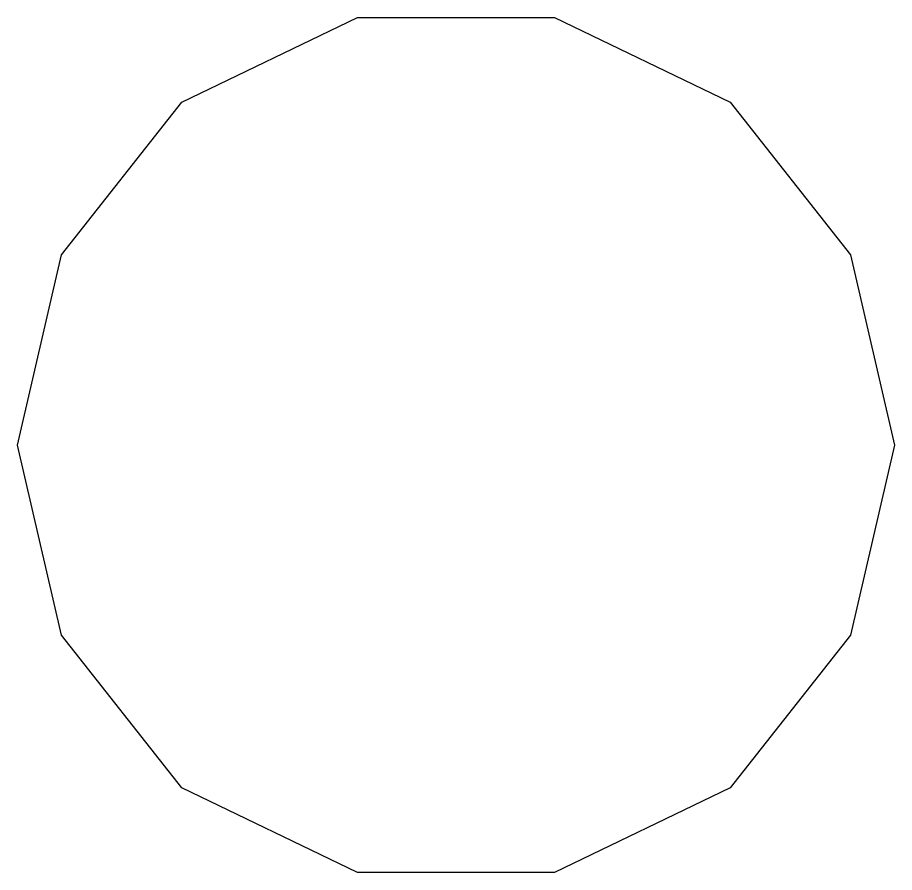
# Model space of a CAD drawing. Extents: x 6 to 132, y -105 to 21.
# Drawn here: x 131 to 131.4, y -38.195 to -37.805 of the extents above; entities that cross this region are included whole.
import ezdxf

# ---------------------------------------------------------------- set-up
doc = ezdxf.new("R2010")
doc.units = 0
doc.layers.add('BLACK', color=7, linetype='CONTINUOUS')

msp = doc.modelspace()

# ---------------------------------------------------------------- linework, layer by layer
at = {"layer": 'BLACK', "linetype": 'CONTINUOUS'}
for p, q in [((131.075, -37.8436), (131.155, -37.805)), ((131.155, -37.805), (131.245, -37.805)), ((131.245, -37.805), (131.325, -37.8436)), ((131.02, -37.9132), (131.075, -37.8436)), ((131.325, -37.8436), (131.38, -37.9132)), ((131, -38), (131.02, -37.9132)), ((131.38, -37.9132), (131.4, -38)), ((131.02, -38.0868), (131, -38)), ((131.4, -38), (131.38, -38.0868)), ((131.075, -38.1564), (131.02, -38.0868)), ((131.38, -38.0868), (131.325, -38.1564)), ((131.155, -38.195), (131.075, -38.1564)), ((131.325, -38.1564), (131.245, -38.195)), ((131.245, -38.195), (131.155, -38.195))]:
    msp.add_line(p, q, dxfattribs=at)

doc.saveas('drawing.dxf')
